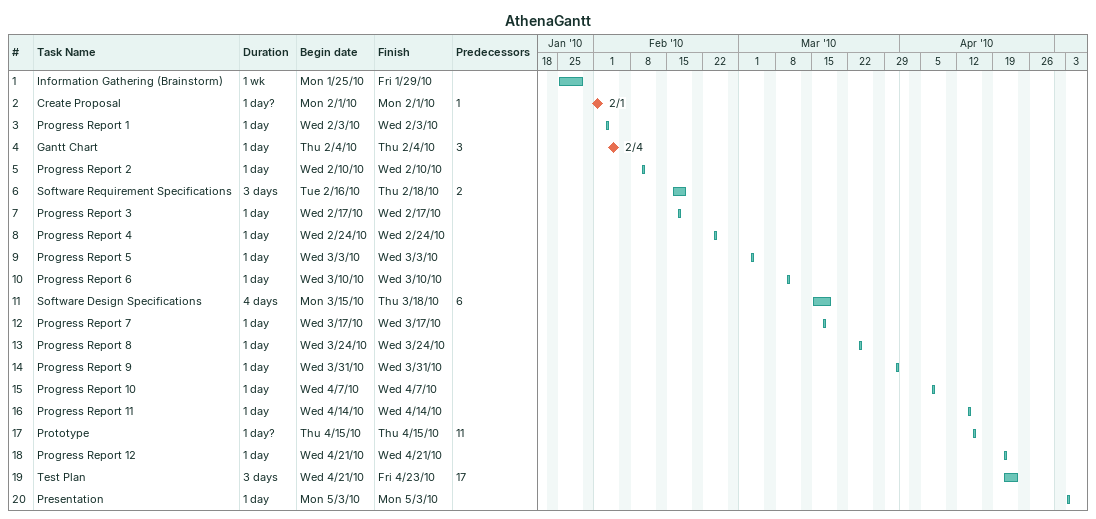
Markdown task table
AthenaGantt

| ID | Task | Duration | Start | Finish | Predecessors |
|---|---|---|---|---|---|
| 1 | Information Gathering (Brainstorm) | 1w | 2010-01-25 | 2010-01-29 |  |
| 2 | Create Proposal | 1d? | 2010-02-01 | 2010-02-01 | 1 |
| 3 | Progress Report 1 | 1d | 2010-02-03 | 2010-02-03 |  |
| 4 | Gantt Chart | 1d | 2010-02-04 | 2010-02-04 | 3 |
| 5 | Progress Report 2 | 1d | 2010-02-10 | 2010-02-10 |  |
| 6 | Software Requirement Specifications | 3d | 2010-02-16 | 2010-02-18 | 2 |
| 7 | Progress Report 3 | 1d | 2010-02-17 | 2010-02-17 |  |
| 8 | Progress Report 4 | 1d | 2010-02-24 | 2010-02-24 |  |
| 9 | Progress Report 5 | 1d | 2010-03-03 | 2010-03-03 |  |
| 10 | Progress Report 6 | 1d | 2010-03-10 | 2010-03-10 |  |
| 11 | Software Design Specifications | 4d | 2010-03-15 | 2010-03-18 | 6 |
| 12 | Progress Report 7 | 1d | 2010-03-17 | 2010-03-17 |  |
| 13 | Progress Report 8 | 1d | 2010-03-24 | 2010-03-24 |  |
| 14 | Progress Report 9 | 1d | 2010-03-31 | 2010-03-31 |  |
| 15 | Progress Report 10 | 1d | 2010-04-07 | 2010-04-07 |  |
| 16 | Progress Report 11 | 1d | 2010-04-14 | 2010-04-14 |  |
| 17 | Prototype | 1d? | 2010-04-15 | 2010-04-15 | 11 |
| 18 | Progress Report 12 | 1d | 2010-04-21 | 2010-04-21 |  |
| 19 | Test Plan | 3d | 2010-04-21 | 2010-04-23 | 17 |
| 20 | Presentation | 1d | 2010-05-03 | 2010-05-03 |  |
